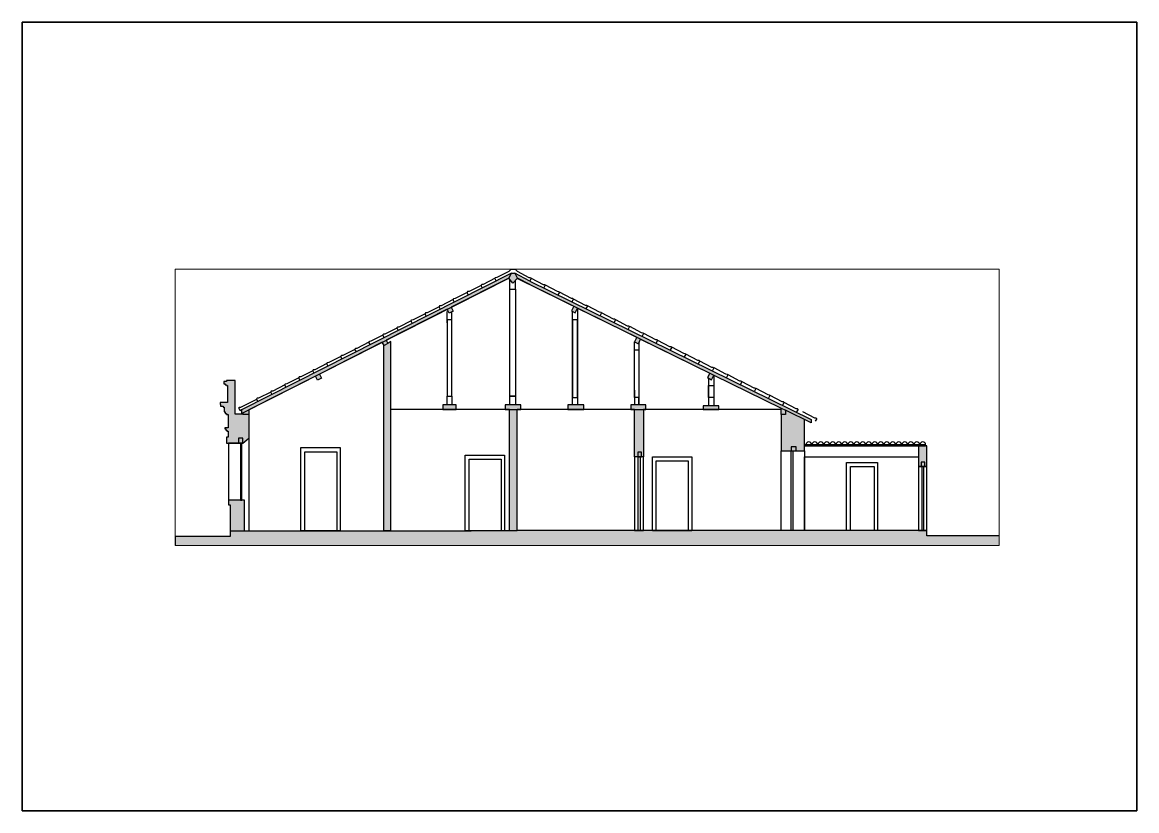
# Paper-space layout 'Layout1' of a CAD drawing. Header units: millimetres. Extents: x 21 to 318, y 103 to 313.
# The model-space entities are those that its viewports show. They can reach past a viewport. Long polylines and large blocks are cut down to what shows.
import ezdxf

# ---------------------------------------------------------------- set-up
doc = ezdxf.new("R2010")
doc.units = ezdxf.units.MM
doc.layers.get('0').update_dxf_attribs({"color": 250, "lineweight": 25})
for name, color, linetype, lineweight in [('A-ALV-___-___-EXI', 250, 'Continuous', 35), ('A-BAS-___-___-EXI', 250, 'Continuous', 25), ('A-JAN-___-___-EXI', 250, 'Continuous', 25)]:
    doc.layers.add(name, color=color, linetype=linetype, lineweight=lineweight)

# ---------------------------------------------------------------- blocks, each defined once
blk = doc.blocks.new('A4 HORIZONTAL - A4-22871839-Não nomeada')
at = {"layer": 'A-ALV-___-___-EXI'}
for p, q in [((317.79, 313), (20.79, 313)), ((20.79, 313), (20.79, 103)), ((317.79, 103), (317.79, 313)), ((20.79, 103), (317.79, 103))]:
    blk.add_line(p, q, dxfattribs=at)

msp = doc.modelspace()

# ---------------------------------------------------------------- hatches: boundary and pattern name
at = {"true_color": 0xc19a82}
h = msp.add_hatch(color=33, dxfattribs=at)
h.paths.add_polyline_path([(-69769, -9094), (-69769, -8980), (-69863, -8980), (-69863, -9094)])
h.paths.add_polyline_path([(-77415, -8838), (-77315, -8838), (-77315, -8708), (-77415, -8708)])
h.paths.add_polyline_path([(-73332, -8670), (-73192, -8670), (-73192, -8570), (-73332, -8570)])
h.paths.add_polyline_path([(-87940, -8470), (-87940, -8333), (-88060, -8333), (-88060, -8470)])
h.paths.add_polyline_path([(-72795, -7930), (-72795, -7835), (-80294, -4152), (-80692, -3941), (-80782, -3941), (-87979, -7586), (-87974, -7679), (-87944, -7664), (-87944, -7693), (-87780, -7693), (-87780, -7581), (-86009, -6684), (-85955, -6791), (-85848, -6737), (-85902, -6630), (-84225, -5781), (-84179, -5871), (-84075, -5811), (-84118, -5726), (-82494, -4904), (-82440, -5011), (-82333, -4957), (-82387, -4850), (-80857, -4075), (-80743, -4206), (-80624, -4073), (-80294, -4247), (-79123, -4822), (-79187, -4943), (-79082, -4994), (-79022, -4872), (-77442, -5648), (-77506, -5769), (-77401, -5820), (-77341, -5697), (-75497, -6603), (-75561, -6724), (-75448, -6779), (-75388, -6657), (-73592, -7538), (-73592, -7710), (-73482, -7710), (-73482, -7592)])
h.paths.add_polyline_path([(-75253, -7572), (-75253, -7472), (-75673, -7472), (-75673, -7572)])
h.paths.add_polyline_path([(-77205, -7572), (-77205, -7452), (-77605, -7452), (-77605, -7572), (-77485, -7572)])
h.paths.add_polyline_path([(-79282, -7572), (-78853, -7572), (-78853, -7452), (-79282, -7452)])
h.paths.add_polyline_path([(-80533, -7572), (-80533, -7452), (-80952, -7452), (-80952, -7572)])
h.paths.add_polyline_path([(-82254, -7572), (-82254, -7452), (-82613, -7452), (-82613, -7572)])
h = msp.add_hatch(color=11)
h.paths.add_polyline_path([(-88281, -10805), (-87901, -10805), (-87901, -9985), (-88323, -9985), (-88323, -10116), (-88281, -10116)])
h.paths.add_polyline_path([(-80782, -10800), (-80634, -10800), (-80634, -7572), (-80834, -7572), (-80834, -10800)])
h.paths.add_polyline_path([(-84194, -10800), (-83994, -10800), (-83994, -5764), (-84194, -5880), (-84194, -7586)])
h.paths.add_polyline_path([(-69863, -9094), (-69863, -8980), (-69769, -8980), (-69769, -9094), (-69716, -9094), (-69716, -8540), (-69936, -8540), (-69936, -9094)])
h.paths.add_polyline_path([(-77315, -8838), (-77268, -8838), (-77268, -7572), (-77508, -7572), (-77508, -8838), (-77415, -8838), (-77415, -8708), (-77315, -8708)])
h.paths.add_polyline_path([(-73592, -8670), (-73332, -8670), (-73332, -8570), (-73192, -8570), (-73192, -8670), (-72972, -8670), (-72972, -7843), (-73482, -7592), (-73482, -7710), (-73592, -7710), (-73592, -8570)])
h.paths.add_polyline_path([(-88060, -8473), (-88060, -8333), (-87940, -8333), (-87940, -8470), (-87780, -8336), (-87780, -7693), (-88144, -7693), (-88144, -6798), (-88380, -6798), (-88380, -6828), (-88445, -6828), (-88445, -6888), (-88415, -6888), (-88415, -6913), (-88380, -6913), (-88380, -6938), (-88350, -6938), (-88350, -7383), (-88550, -7383), (-88550, -7438), (-88535, -7438), (-88535, -7488), (-88470, -7488), (-88470, -7513), (-88440, -7513), (-88440, -7638), (-88410, -7638), (-88410, -7678), (-88380, -7678), (-88380, -7703), (-88330, -7703), (-88330, -8058), (-88420, -8058), (-88420, -8088), (-88395, -8088), (-88395, -8123), (-88365, -8123), (-88365, -8153), (-88330, -8153), (-88330, -8313), (-88375, -8313), (-88375, -8473)])
at = {"true_color": 0xcb9898}
msp.add_hatch(color=253, dxfattribs=at).paths.add_polyline_path([(-77485, -11200), (-67782, -11200), (-67782, -10935), (-69716, -10935), (-69716, -10800), (-81859, -10800), (-81859, -10805), (-88281, -10805), (-88281, -10960), (-89746, -10960), (-89746, -11200), (-85652, -11200)])

# ---------------------------------------------------------------- linework, layer by layer
for p, q in [((-80294, -4152), (-80692, -3941)), ((-82493, -5264), (-82493, -4967)), ((-82375, -5304), (-82375, -4978)), ((-82375, -5184), (-82493, -5184)), ((-82493, -5184), (-82493, -7214)), ((-82375, -7214), (-82375, -5184)), ((-75534, -6737), (-75534, -7472)), ((-77503, -7055), (-77503, -7452)), ((-82493, -7214), (-82375, -7214)), ((-87940, -8470), (-87780, -8336)), ((-72937, -8510), (-72972, -8510)), ((-72947, -8510), (-72937, -8510)), ((-72787, -8510), (-72777, -8510)), ((-72627, -8510), (-72617, -8510)), ((-72467, -8510), (-72457, -8510)), ((-72307, -8510), (-72297, -8510)), ((-72147, -8510), (-72137, -8510)), ((-71987, -8510), (-71977, -8510)), ((-71827, -8510), (-71817, -8510)), ((-71667, -8510), (-71657, -8510)), ((-71507, -8510), (-71497, -8510)), ((-71347, -8510), (-71337, -8510)), ((-71187, -8510), (-71177, -8510)), ((-71027, -8510), (-71017, -8510)), ((-70867, -8510), (-70857, -8510)), ((-70707, -8510), (-70697, -8510)), ((-70547, -8510), (-70537, -8510)), ((-70387, -8510), (-70377, -8510)), ((-70227, -8510), (-70217, -8510)), ((-70067, -8510), (-70057, -8510)), ((-69716, -8540), (-69936, -8540)), ((-69936, -8540), (-69936, -9094)), ((-69907, -8510), (-69897, -8510)), ((-69716, -9094), (-69716, -8540)), ((-69936, -9094), (-69863, -9094)), ((-69769, -8980), (-69863, -8980)), ((-69863, -8980), (-69863, -9094)), ((-69863, -9094), (-69769, -9094)), ((-69769, -9094), (-69769, -8980)), ((-69769, -9094), (-69716, -9094))]:
    msp.add_line(p, q)
msp.add_lwpolyline([(-81187, -4146), (-81216, -4089), (-81217, -4069), (-81204, -4054), (-81164, -4052), (-80842, -3889, -0.533349), (-80633, -3889), (-80316, -4057), (-80276, -4059), (-80263, -4074), (-80264, -4094), (-80294, -4152)], format="xyb")
for points in [[(-80782, -3941), (-87979, -7586), (-87974, -7679), (-87944, -7664), (-80857, -4075), (-80782, -3941), (-80692, -3941), (-80618, -4088), (-75388, -6657), (-75388, -7472)], [(-80294, -4247), (-80624, -4073), (-80743, -4206), (-80857, -4075), (-82387, -4850), (-82333, -4957), (-82440, -5011), (-82494, -4904), (-84118, -5726), (-84075, -5811), (-84179, -5871), (-84225, -5781), (-85902, -6630), (-85848, -6737), (-85955, -6791), (-86009, -6684), (-87780, -7581), (-87780, -7693), (-87780, -8336), (-87780, -10805)], [(-81216, -4078), (-81538, -4241), (-81577, -4243), (-81591, -4258), (-81590, -4278), (-81560, -4336)], [(-80679, -4372), (-80679, -7214), (-80826, -7214), (-80679, -7214), (-80679, -7452), (-80826, -7452), (-80826, -7214), (-80826, -4372), (-80826, -4110)], [(-80826, -4372), (-80679, -4372), (-80679, -4135)], [(-80294, -4152), (-72795, -7835), (-72795, -7930), (-73482, -7592), (-73482, -7710), (-73592, -7710), (-73592, -7538), (-73477, -7595)], [(-80260, -4072), (-79941, -4240), (-79902, -4243), (-79888, -4258), (-79890, -4278), (-79920, -4335)], [(-81590, -4268), (-81911, -4430), (-81951, -4432), (-81965, -4447), (-81964, -4467), (-81934, -4525)], [(-80294, -4247), (-79123, -4822), (-79187, -4943), (-79082, -4994), (-79022, -4872), (-77442, -5648), (-77506, -5769), (-77401, -5820), (-77341, -5697), (-75497, -6603), (-75561, -6724), (-75448, -6779), (-75388, -6657), (-73592, -7538)], [(-79885, -4255), (-79567, -4424), (-79527, -4426), (-79514, -4442), (-79516, -4462), (-79546, -4519)], [(-79511, -4439), (-79193, -4607), (-79153, -4610), (-79140, -4625), (-79141, -4645), (-79172, -4702)], [(-82338, -4646), (-82659, -4809), (-82699, -4811), (-82713, -4826), (-82712, -4846), (-82682, -4904)], [(-81964, -4457), (-82285, -4620), (-82325, -4622), (-82339, -4637), (-82338, -4657), (-82308, -4715)], [(-79137, -4623), (-78819, -4791), (-78779, -4794), (-78766, -4809), (-78767, -4829), (-78797, -4886)], [(-83086, -5025), (-83407, -5188), (-83447, -5190), (-83461, -5205), (-83459, -5225), (-83430, -5283)], [(-82712, -4836), (-83033, -4998), (-83073, -5001), (-83087, -5015), (-83086, -5035), (-83056, -5093)], [(-79022, -4872), (-79022, -7452), (-79152, -7452), (-79152, -4965)], [(-78763, -4806), (-78444, -4974), (-78405, -4977), (-78391, -4992), (-78393, -5012), (-78423, -5070)], [(-78388, -4990), (-78070, -5158), (-78030, -5161), (-78017, -5176), (-78019, -5196), (-78049, -5253)], [(-83460, -5215), (-83781, -5377), (-83821, -5379), (-83835, -5394), (-83833, -5414), (-83804, -5472)], [(-78014, -5173), (-77696, -5341), (-77656, -5344), (-77643, -5359), (-77644, -5379), (-77675, -5437)], [(-84208, -5593), (-84529, -5756), (-84569, -5758), (-84582, -5773), (-84581, -5793), (-84552, -5851)], [(-83834, -5404), (-84155, -5567), (-84195, -5569), (-84208, -5584), (-84207, -5604), (-84178, -5661)], [(-77640, -5357), (-77322, -5525), (-77282, -5528), (-77269, -5543), (-77270, -5563), (-77300, -5620)], [(-77266, -5540), (-76947, -5709), (-76908, -5711), (-76894, -5726), (-76896, -5746), (-76926, -5804)], [(-84582, -5783), (-84903, -5945), (-84943, -5947), (-84956, -5962), (-84955, -5982), (-84926, -6040)], [(-84179, -5871), (-84194, -5880), (-84194, -10800), (-83994, -10800), (-83994, -5764), (-84075, -5811)], [(-77391, -5799), (-77391, -7452), (-77391, -7255), (-77503, -7255), (-77503, -5982), (-77503, -5770)], [(-76891, -5724), (-76573, -5892), (-76533, -5895), (-76520, -5910), (-76522, -5930), (-76552, -5987)], [(-76517, -5907), (-76199, -6076), (-76159, -6078), (-76146, -6094), (-76147, -6114), (-76178, -6171)], [(-85330, -6161), (-85651, -6324), (-85691, -6326), (-85704, -6341), (-85703, -6361), (-85674, -6419)], [(-84956, -5972), (-85277, -6135), (-85317, -6137), (-85330, -6152), (-85329, -6172), (-85300, -6229)], [(-77503, -5982), (-77391, -5982), (-77391, -7255)], [(-76143, -6091), (-75825, -6259), (-75785, -6262), (-75772, -6277), (-75773, -6297), (-75803, -6354)], [(-85704, -6351), (-86025, -6513), (-86065, -6516), (-86078, -6530), (-86077, -6550), (-86048, -6608)], [(-75769, -6275), (-75450, -6443), (-75411, -6446), (-75397, -6461), (-75399, -6481), (-75429, -6538)], [(-75394, -6458), (-75076, -6626), (-75036, -6629), (-75023, -6644), (-75025, -6664), (-75055, -6722)], [(-87944, -7693), (-88144, -7693), (-88144, -6798), (-88380, -6798), (-88380, -6828), (-88445, -6828), (-88445, -6888), (-88415, -6888), (-88415, -6913), (-88380, -6913), (-88380, -6938), (-88350, -6938), (-88350, -7383), (-88550, -7383), (-88550, -7438), (-88535, -7438), (-88535, -7488), (-88470, -7488), (-88470, -7513), (-88440, -7513), (-88440, -7638), (-88410, -7638), (-88410, -7678), (-88380, -7678), (-88380, -7703), (-88330, -7703), (-88330, -8058), (-88420, -8058), (-88420, -8088), (-88395, -8088), (-88395, -8123), (-88365, -8123), (-88365, -8153), (-88330, -8153), (-88330, -8313), (-88375, -8313), (-88375, -8473), (-88060, -8473), (-88060, -8470)], [(-86452, -6730), (-86773, -6892), (-86813, -6894), (-86826, -6909), (-86825, -6929), (-86796, -6987)], [(-86078, -6540), (-86399, -6703), (-86439, -6705), (-86452, -6720), (-86451, -6740), (-86422, -6798)], [(-75020, -6642), (-74702, -6810), (-74662, -6813), (-74649, -6828), (-74650, -6848), (-74681, -6905)], [(-74646, -6825), (-74328, -6993), (-74288, -6996), (-74275, -7011), (-74276, -7031), (-74306, -7089)], [(-87200, -7108), (-87521, -7271), (-87561, -7273), (-87574, -7288), (-87573, -7308), (-87544, -7366)], [(-86826, -6919), (-87147, -7082), (-87187, -7084), (-87200, -7099), (-87199, -7119), (-87170, -7176)], [(-74272, -7009), (-73953, -7177), (-73914, -7180), (-73900, -7195), (-73902, -7215), (-73932, -7272)], [(-87979, -7586), (-88015, -7604), (-88044, -7547), (-88045, -7527), (-88032, -7512), (-87992, -7510), (-87573, -7298)], [(-73897, -7192), (-73579, -7361), (-73539, -7363), (-73526, -7379), (-73528, -7398), (-73558, -7456)], [(-73523, -7376), (-73205, -7544), (-73165, -7547), (-73152, -7562), (-73153, -7582), (-73184, -7639)], [(-87940, -8473), (-88323, -8473), (-88323, -9985), (-88323, -10116), (-88281, -10116), (-88281, -10805), (-87901, -10805), (-81859, -10805), (-81859, -10800), (-80834, -10800), (-80834, -7572), (-83994, -7572)], [(-87944, -7664), (-87944, -7693), (-87780, -7693)], [(-80834, -10800), (-80634, -10800), (-80634, -7572)], [(-77415, -8838), (-77315, -8838), (-77315, -8708), (-77415, -8708), (-77415, -8838), (-77508, -8838), (-77508, -7572), (-80628, -7572)], [(-73592, -7572), (-77268, -7572), (-77268, -8838), (-77315, -8838)], [(-73592, -7710), (-73592, -8670), (-73332, -8670)], [(-73027, -7624), (-72708, -7792), (-72669, -7795), (-72655, -7810), (-72657, -7830), (-72687, -7887)], [(-73192, -8670), (-72972, -8670), (-72972, -7843)], [(-69936, -8970), (-69936, -10800), (-69716, -10800), (-69716, -8970)], [(-87901, -10805), (-87901, -9985), (-88323, -9985)], [(-88281, -10805), (-88281, -10960), (-89746, -10960), (-89746, -11200), (-67782, -11200), (-67782, -10935), (-69716, -10935), (-69716, -10800), (-80634, -10800)]]:
    msp.add_lwpolyline(points)
for points in [[(-79022, -7255), (-79022, -5184), (-79152, -5184), (-79152, -7255)], [(-75388, -6936), (-75388, -7255), (-75534, -7255), (-75534, -6936)], [(-82375, -7214), (-82375, -7452), (-82493, -7452), (-82493, -7214)], [(-82254, -7572), (-82254, -7452), (-82613, -7452), (-82613, -7572)], [(-80533, -7572), (-80533, -7452), (-80952, -7452), (-80952, -7572)], [(-78853, -7572), (-78853, -7452), (-79282, -7452), (-79282, -7572)], [(-77205, -7572), (-77205, -7452), (-77605, -7452), (-77605, -7572)], [(-75253, -7572), (-75253, -7472), (-75673, -7472), (-75673, -7572)], [(-87940, -8470), (-87940, -8333), (-88060, -8333), (-88060, -8470)], [(-88003, -8470), (-88003, -9985), (-87966, -9985), (-87966, -8470)], [(-85345, -8588), (-85345, -10805), (-86393, -10805), (-86393, -8588)], [(-73192, -8670), (-73192, -8570), (-73332, -8570), (-73332, -8670)], [(-72972, -8510), (-72972, -8540), (-69747, -8540), (-69747, -8510)], [(-85438, -8698), (-85438, -10805), (-86290, -10805), (-86290, -8698)], [(-80965, -8788), (-80965, -10805), (-82013, -10805), (-82013, -8788)], [(-81058, -8898), (-81058, -10805), (-81910, -10805), (-81910, -8898)], [(-77508, -8838), (-77508, -10800), (-77268, -10800), (-77268, -8838)], [(-77351, -8838), (-77351, -10800), (-77404, -10800), (-77404, -8838)], [(-75980, -8833), (-75980, -10805), (-77028, -10805), (-77028, -8833)], [(-72973, -8670), (-72973, -10800), (-73592, -10800), (-73592, -8670)], [(-73283, -8670), (-73283, -10800), (-73332, -10800), (-73332, -8670)], [(-69936, -8834), (-69936, -10800), (-72973, -10800), (-72973, -8834)], [(-76073, -8943), (-76073, -10805), (-76925, -10805), (-76925, -8943)], [(-71024, -8984), (-71024, -10800), (-71853, -10800), (-71853, -8984)], [(-71116, -9094), (-71116, -10800), (-71750, -10800), (-71750, -9094)], [(-69936, -9094), (-69936, -10800), (-69716, -10800), (-69716, -9094)], [(-69839, -10800), (-69839, -9094), (-69799, -9094), (-69799, -10800)]]:
    msp.add_lwpolyline(points, close=True)
for centre in [(-72862, -8510), (-72702, -8510), (-72542, -8510), (-72382, -8510), (-72222, -8510), (-72062, -8510), (-71902, -8510), (-71742, -8510), (-71582, -8510), (-71422, -8510), (-71262, -8510), (-71102, -8510), (-70942, -8510), (-70782, -8510), (-70622, -8510), (-70462, -8510), (-70302, -8510), (-70142, -8510), (-69982, -8510), (-69822, -8510)]:
    msp.add_arc(centre, 75, 0, 180)

psp = doc.layouts.get("Layout1")

# ---------------------------------------------------------------- block references
at = {"layer": 'A-BAS-___-___-EXI'}
psp.add_blockref('A4 HORIZONTAL - A4-22871839-Não nomeada', (0, 0), dxfattribs=at)

# ---------------------------------------------------------------- viewports
at = {"layer": 'A-JAN-___-___-EXI'}
psp.add_viewport(center=(171.35, 210.43), size=(219.64, 73.6666), view_center_point=(-78764.06, -7516.37), view_height=7366.6648, dxfattribs=at)

doc.saveas('drawing.dxf')
